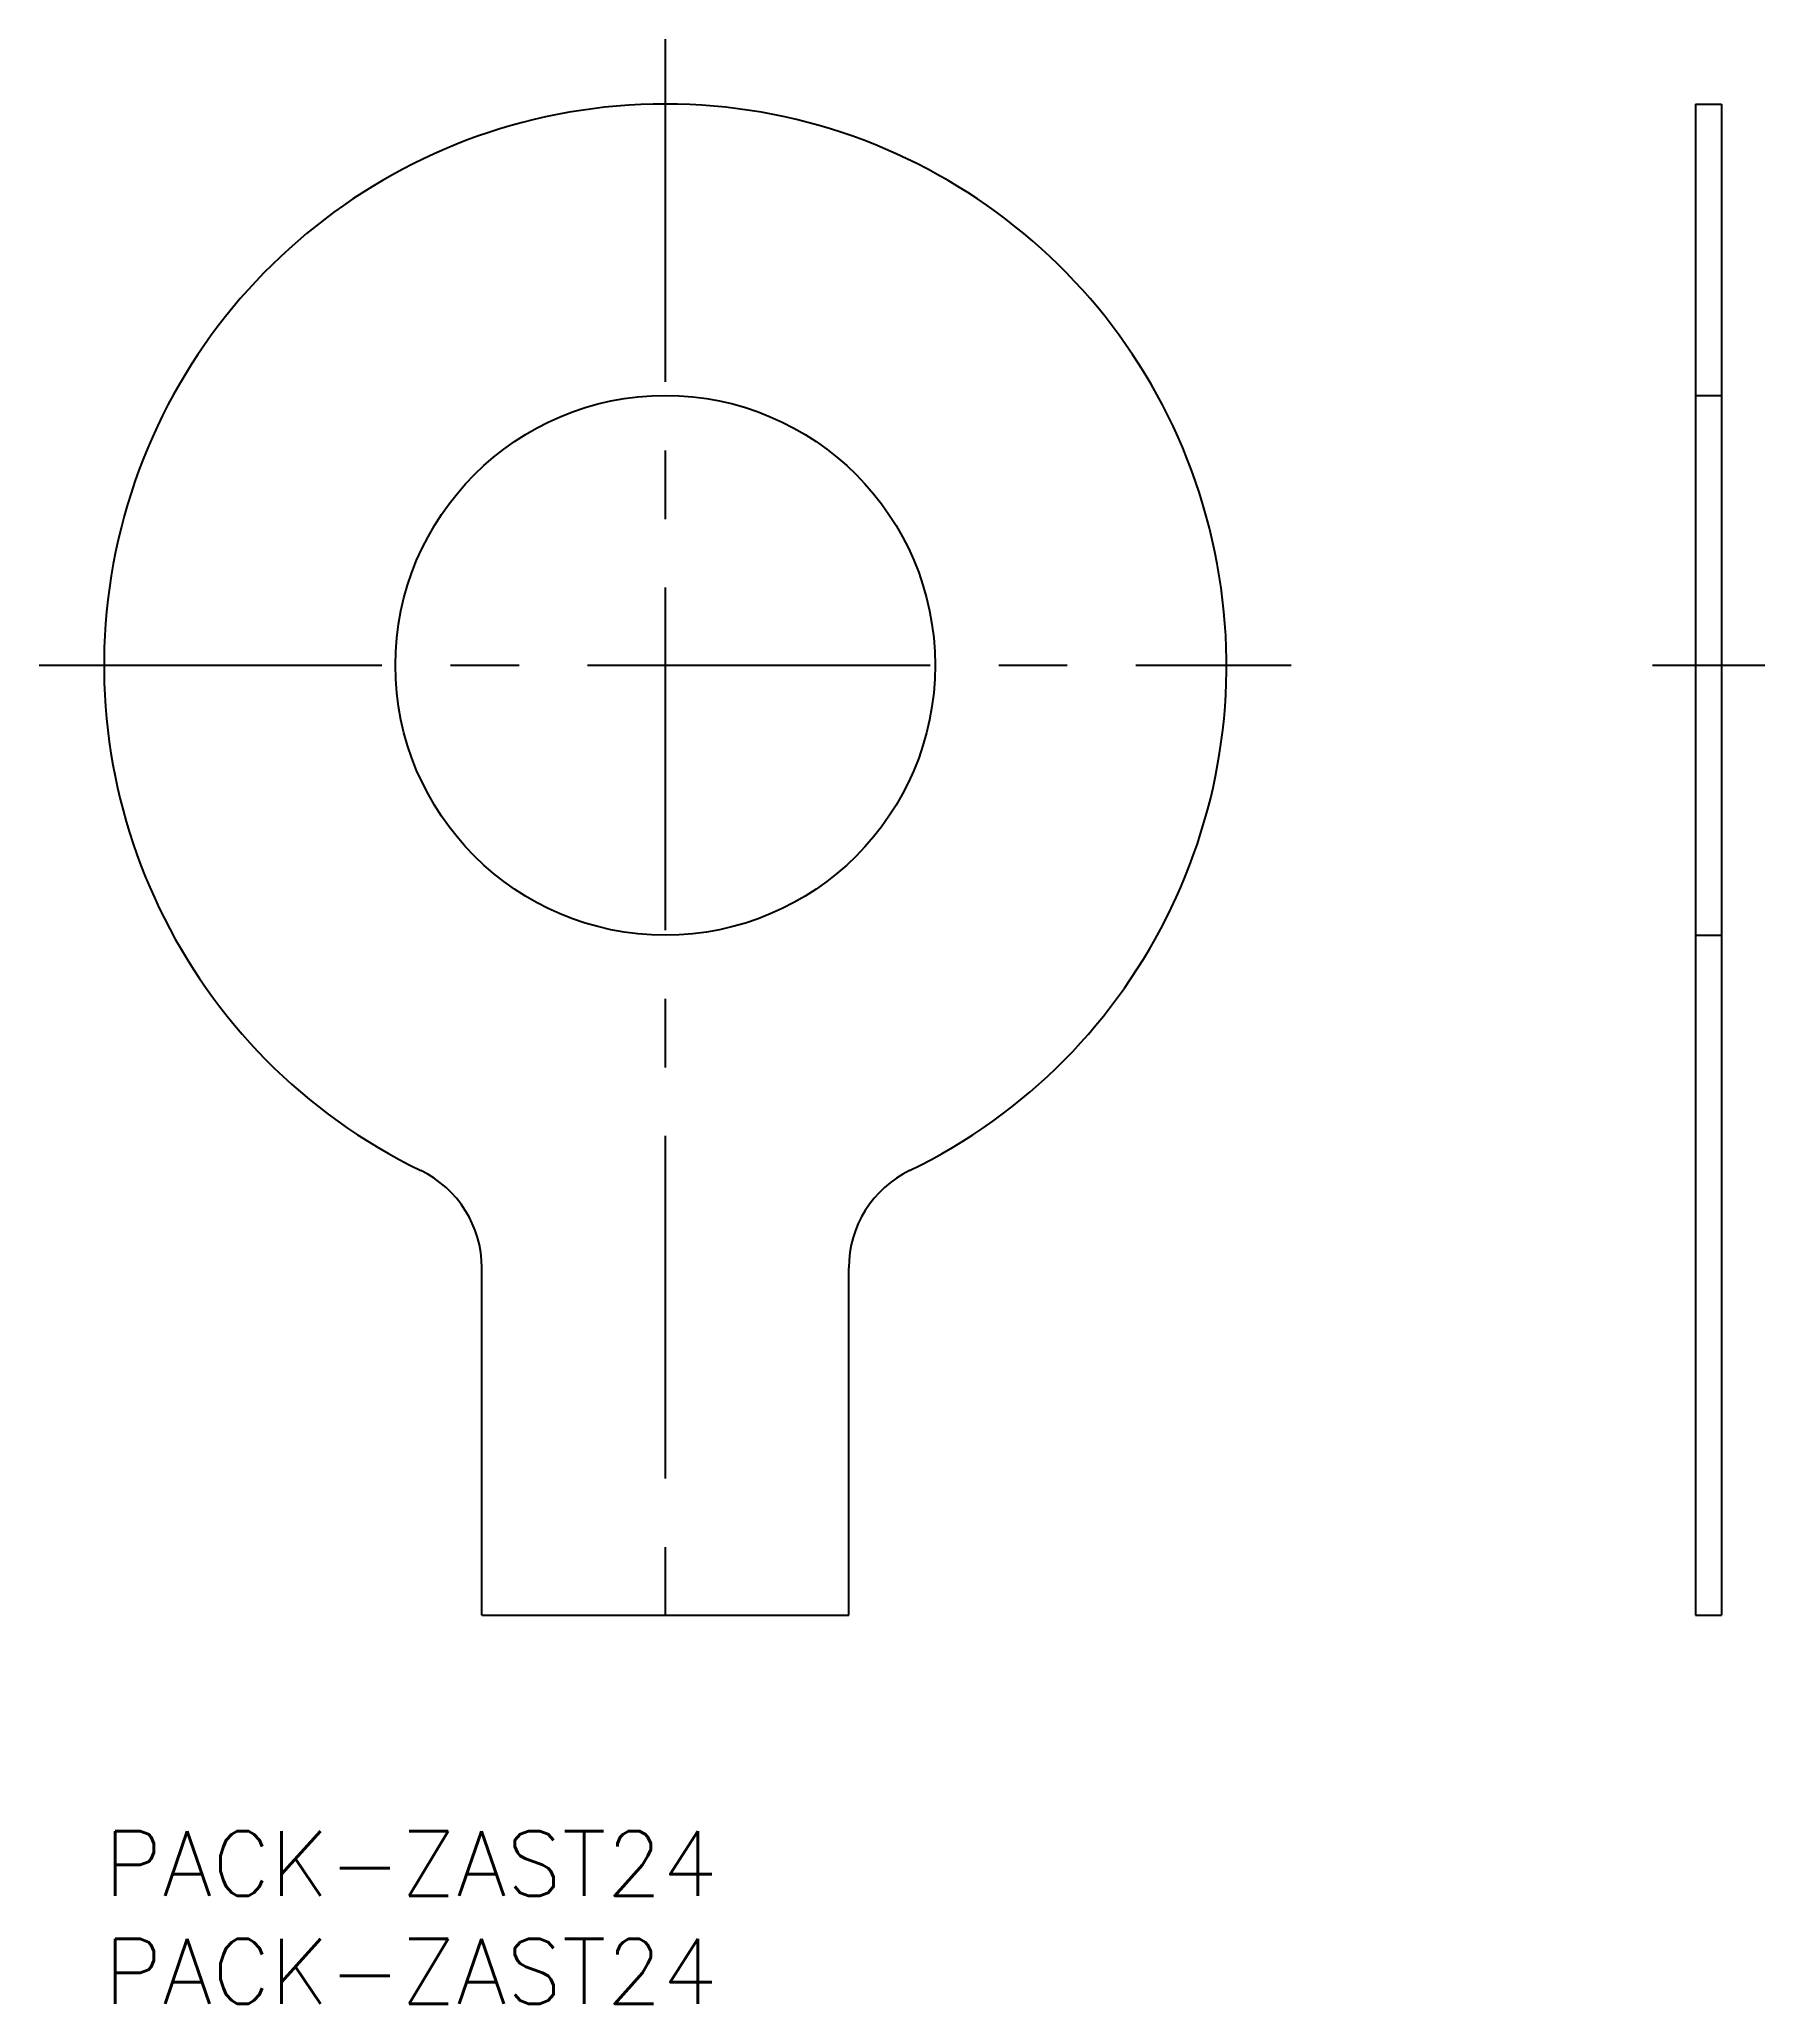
# Model space of a CAD drawing. Extents: x -3 to 76.9, y -8 to 83.
import ezdxf

# ---------------------------------------------------------------- set-up
doc = ezdxf.new("R2010")
doc.units = 0
doc.header["$LTSCALE"] = 0.5
doc.linetypes.add('CENTER', pattern=[50.8, 31.75, -6.35, 6.35, -6.35])
doc.linetypes.add('DASHED', pattern=[19.05, 12.7, -6.35])
for name, color, linetype in [('MSM_CENTER', 1, 'CENTER'), ('MSM_CONTINUOUS', 7, 'CONTINUOUS'), ('MSM_DASHED', 4, 'DASHED'), ('MSM_PART_NUMBER', 7, 'CONTINUOUS')]:
    doc.layers.add(name, color=color, linetype=linetype)
doc.styles.get("Standard").update_dxf_attribs({"font": 'txt.shx', "height": 3, "bigfont": 'bigfont.shx'})

# ---------------------------------------------------------------- blocks, each defined once
blk = doc.blocks.new('*U3')
at = {"layer": 'MSM_PART_NUMBER'}
blk.add_text('PACK-ZAST24', height=3, dxfattribs=at).set_placement((0, -3))
blk = doc.blocks.new('*U4')
at = {"layer": 'MSM_PART_NUMBER'}
blk.add_text('PACK-ZAST24', height=3, dxfattribs=at).set_placement((0, -8))

msp = doc.modelspace()

# ---------------------------------------------------------------- linework, layer by layer
at = {"layer": 'MSM_CENTER'}
for p, q in [((26, 83), (26, 7)), ((-3, 54), (55, 54)), ((71.735, 54), (76.935, 54))]:
    msp.add_line(p, q, dxfattribs=at)
at = {"layer": 'MSM_CONTINUOUS'}
for p, q in [((73.735, 80), (73.735, 10)), ((73.735, 80), (74.935, 80)), ((74.935, 80), (74.935, 10)), ((17.5, 10), (17.5, 26.094)), ((34.5, 10), (34.5, 26.094)), ((17.5, 10), (34.5, 10)), ((73.735, 10), (74.935, 10))]:
    msp.add_line(p, q, dxfattribs=at)
msp.add_circle((26, 54), 12.5, dxfattribs=at)
for centre, radius, start, end in [((26, 54), 26, 295.81609, 244.18391), ((12.5, 26.094), 5, 0, 64.18391), ((39.5, 26.094), 5, 115.81609, 180)]:
    msp.add_arc(centre, radius, start, end, dxfattribs=at)
at = {"layer": 'MSM_DASHED'}
for p, q in [((73.735, 66.5), (74.935, 66.5)), ((73.735, 41.5), (74.935, 41.5))]:
    msp.add_line(p, q, dxfattribs=at)

# ---------------------------------------------------------------- block references
at = {"layer": 'MSM_CONTINUOUS'}
for name in ['*U3', '*U4']:
    msp.add_blockref(name, (0, 0), dxfattribs=at)

doc.saveas('drawing.dxf')
